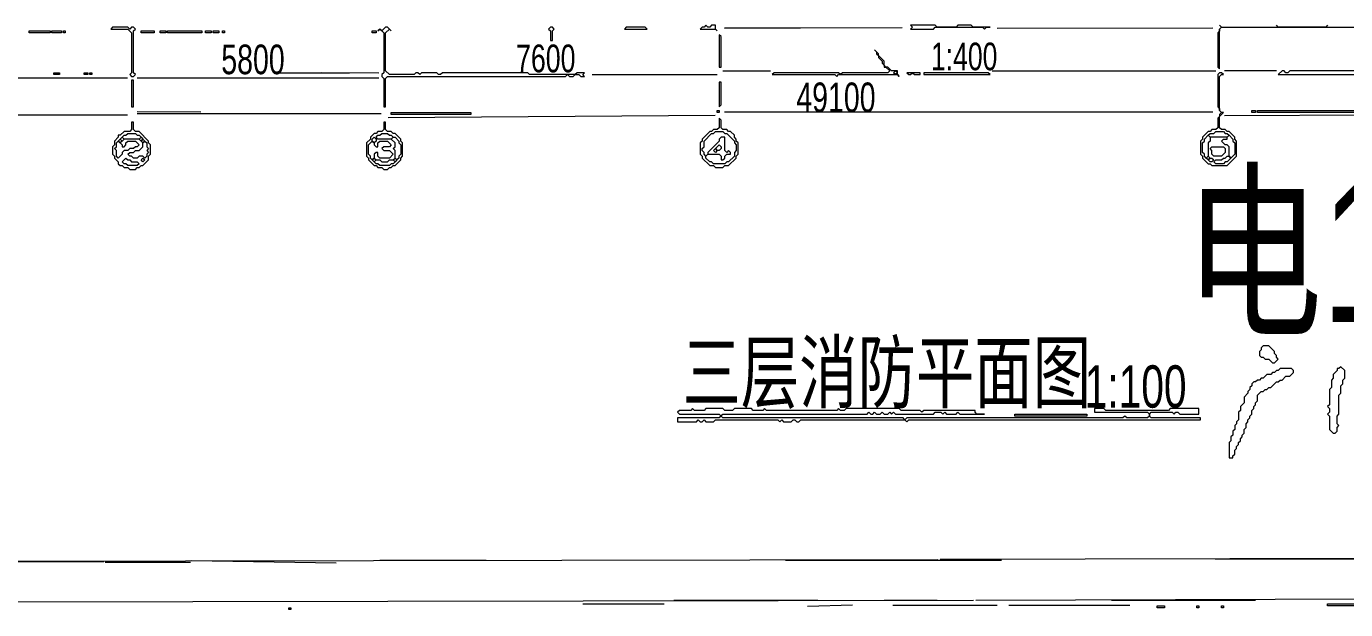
# Model space of a CAD drawing. Extents: x 10 to 1970, y 11 to 1392.
# Drawn here: x 524 to 1220, y 15 to 322 of the extents above; entities that cross this region are included whole.
import ezdxf

# ---------------------------------------------------------------- set-up
doc = ezdxf.new("R2010")
doc.units = 0
for name, color, linetype, lineweight in [('OCR_TEXT', 6, 'Continuous', 0), ('TRACE_STRAIGHT', 5, 'Continuous', 0), ('TRACE_TEXT_SYMBOL', 6, 'Continuous', 0)]:
    doc.layers.add(name, color=color, linetype=linetype, lineweight=lineweight)
doc.styles.add('wqy-unicode', font='wqy-unicode.lff')

msp = doc.modelspace()

# ---------------------------------------------------------------- linework, layer by layer
at = {"layer": 'TRACE_STRAIGHT', "color": 5}
for p, q in [((891.87, 321.49), (931.87, 321.57)), ((891.88, 321.7), (985.63, 321.86)), ((1035.62, 321.44), (1149.37, 321.62)), ((501.87, 295.3), (576.87, 295.32)), ((581.88, 295.29), (709.38, 295.31)), ((656, 298), (694, 298)), ((679.36, 298.06), (709.38, 297.91)), ((822, 297), (888, 297)), ((891, 299), (916, 299)), ((1033, 299), (1151, 299)), ((1155.62, 299.15), (1183.12, 299.15)), ((445.63, 275.73), (576.88, 275.81)), ((581.87, 277.53), (615.62, 277.32)), ((581.87, 276.41), (710.62, 276.48)), ((714.38, 274.45), (886.88, 275.61)), ((891.88, 277.46), (1149.38, 277.45)), ((1155.62, 275.37), (1326.88, 276.34)), ((1005.62, 41.58), (1531.87, 42.77)), ((68.13, 39.46), (564.38, 40.27)), ((314.37, 40.1), (1004.37, 41.44)), ((565, 40), (610, 40)), ((610.58, 40.8), (686.85, 39.68)), ((710, 41), (766, 41)), ((924, 41), (1038, 41)), ((1150.63, 41.73), (1308.13, 41.74)), ((1024.38, 19.96), (1390.63, 21.08)), ((255.62, 18.52), (1023.13, 20.02)), ((817, 18), (860, 18)), ((865, 20), (941, 20)), ((935.58, 16.74), (959.38, 17.47)), ((976, 20), (1004, 20)), ((980.62, 17.28), (1035.63, 17.32)), ((1041.87, 17.31), (1105.63, 17.29)), ((1096, 20), (1172, 20))]:
    msp.add_line(p, q, dxfattribs=at)
at = {"layer": 'TRACE_TEXT_SYMBOL', "color": 6}
for points in [[(569, 322), (568, 321), (577, 321), (579, 319), (579, 298), (578, 297), (579, 296), (580, 296), (581, 297), (580, 298), (580, 320), (581, 321), (580, 322), (579, 322), (578, 321), (577, 322)], [(713, 322), (711, 320), (710, 321), (709, 320), (710, 321), (712, 319), (712, 298), (711, 297), (711, 296), (712, 295), (712, 280), (713, 280), (713, 295), (714, 296), (808, 296), (809, 297), (810, 296), (812, 296), (813, 297), (815, 297), (816, 296), (818, 296), (817, 297), (818, 298), (814, 298), (813, 297), (789, 297), (788, 298), (743, 298), (742, 297), (741, 297), (740, 298), (732, 298), (731, 297), (730, 298), (729, 298), (728, 297), (715, 297), (713, 299), (713, 319), (715, 321), (716, 320), (714, 322)], [(800, 322), (799, 321), (800, 320), (800, 315), (801, 315), (801, 320), (802, 321), (801, 322)], [(840, 322), (839, 321), (851, 321), (850, 322)], [(882, 323), (881, 322), (880, 322), (879, 321), (887, 321), (888, 320), (887, 321), (887, 323), (885, 323), (884, 322), (883, 322)], [(990, 323), (991, 322), (990, 321), (1002, 321), (1003, 322), (1028, 322), (1029, 321), (1030, 322), (1032, 322), (1023, 322), (1022, 323), (1015, 323), (1014, 322), (1004, 322), (1003, 323)], [(525, 320), (536, 320), (536, 319), (525, 319)], [(537, 320), (542, 320), (542, 319), (537, 319)], [(543, 320), (544, 320), (544, 319), (543, 319)], [(584, 320), (591, 320), (591, 319), (584, 319)], [(594, 320), (597, 320), (597, 319), (594, 319)], [(598, 320), (616, 320), (616, 319), (598, 319)], [(618, 320), (621, 320), (621, 319), (618, 319)], [(622, 320), (625, 320), (625, 319), (622, 319)], [(627, 320), (628, 320), (628, 319), (627, 319)], [(706, 320), (708, 320), (708, 319), (706, 319)], [(889, 318), (889, 301), (890, 301), (890, 317)], [(971, 310), (972, 309), (972, 308), (973, 307), (973, 306), (975, 304), (975, 303), (976, 302), (976, 301), (977, 301), (979, 299), (978, 298), (954, 298), (953, 297), (952, 298), (918, 298), (917, 297), (950, 297), (951, 296), (952, 297), (983, 297), (984, 296), (983, 297), (983, 299), (980, 299), (978, 301), (977, 301), (976, 302), (976, 304), (973, 307), (973, 308)], [(538, 298), (541, 298), (541, 297), (538, 297)], [(554, 298), (556, 298), (556, 297), (554, 297)], [(557, 298), (558, 298), (558, 297), (557, 297)], [(579, 294), (579, 280), (580, 280), (580, 294)], [(889, 293), (889, 280), (890, 281), (890, 293)], [(981, 298), (982, 299), (983, 298), (982, 297)], [(988, 298), (989, 297), (990, 297), (991, 298), (992, 297), (995, 297), (995, 298)], [(997, 298), (997, 297), (1032, 297), (1031, 298)], [(1153, 298), (1152, 297), (1152, 280), (1153, 279), (1153, 278), (1154, 277), (1153, 276), (1153, 275), (1152, 274), (1152, 269), (1151, 268), (1149, 268), (1148, 267), (1147, 267), (1144, 264), (1144, 263), (1143, 262), (1143, 255), (1144, 254), (1144, 253), (1147, 250), (1148, 250), (1149, 249), (1157, 249), (1162, 254), (1162, 262), (1161, 263), (1161, 264), (1158, 267), (1157, 267), (1156, 268), (1154, 268), (1153, 269), (1153, 275), (1155, 277), (1154, 277), (1153, 278), (1153, 296), (1154, 297), (1155, 297), (1154, 298)], [(1186, 299), (1184, 297), (1274, 297), (1273, 298), (1273, 299), (1271, 299), (1270, 298), (1268, 298), (1267, 299), (1266, 298), (1265, 298), (1264, 299), (1261, 299), (1260, 298), (1259, 298), (1258, 299), (1254, 299), (1253, 298), (1229, 298), (1228, 299), (1190, 299), (1189, 298), (1188, 298), (1187, 299)], [(579, 272), (579, 268), (578, 267), (575, 267), (573, 265), (572, 265), (572, 264), (570, 262), (570, 260), (569, 259), (569, 255), (570, 254), (570, 253), (572, 251), (572, 250), (573, 249), (574, 249), (575, 248), (577, 248), (578, 247), (581, 247), (582, 248), (583, 248), (584, 249), (585, 249), (588, 252), (588, 254), (589, 255), (589, 260), (588, 261), (588, 262), (583, 267), (581, 267), (580, 268), (580, 272)], [(712, 272), (712, 268), (711, 267), (709, 267), (708, 266), (707, 266), (705, 264), (705, 263), (703, 261), (703, 254), (704, 253), (704, 252), (707, 249), (708, 249), (709, 248), (711, 248), (712, 247), (714, 247), (715, 248), (716, 248), (717, 249), (718, 249), (721, 252), (721, 253), (722, 254), (722, 261), (721, 262), (721, 263), (718, 266), (717, 266), (716, 267), (714, 267), (713, 268), (713, 272)], [(716, 277), (758, 277), (758, 276), (716, 276)], [(889, 274), (889, 269), (888, 268), (886, 268), (885, 267), (884, 267), (880, 263), (880, 262), (879, 261), (879, 255), (880, 254), (880, 253), (884, 249), (886, 249), (887, 248), (891, 248), (892, 249), (894, 249), (898, 253), (898, 254), (899, 255), (899, 261), (898, 262), (898, 263), (897, 264), (897, 265), (895, 267), (894, 267), (893, 268), (891, 268), (890, 269), (890, 273)], [(888, 278), (889, 278), (889, 277), (888, 277)], [(1170, 278), (1172, 278), (1172, 277), (1170, 277)], [(1173, 278), (1242, 278), (1242, 277), (1173, 277)], [(576, 265), (577, 266), (581, 266), (582, 265), (583, 265), (584, 264), (583, 263), (575, 263), (574, 264), (575, 265)], [(710, 265), (711, 266), (714, 266), (715, 265), (716, 265), (717, 264), (716, 263), (709, 263), (708, 264), (709, 265)], [(886, 266), (887, 267), (891, 267), (892, 266), (893, 266), (897, 262), (897, 261), (898, 260), (898, 257), (897, 256), (897, 254), (894, 251), (893, 251), (892, 250), (886, 250), (885, 251), (884, 251), (882, 253), (882, 254), (883, 255), (889, 255), (890, 254), (890, 252), (891, 252), (892, 253), (892, 254), (893, 255), (895, 255), (895, 256), (894, 257), (893, 256), (892, 257), (892, 264), (890, 264), (889, 263), (889, 262), (883, 256), (883, 255), (882, 254), (881, 255), (881, 256), (880, 257), (880, 258), (881, 259), (881, 262), (885, 266)], [(1147, 265), (1148, 264), (1148, 262), (1147, 261), (1147, 254), (1146, 253), (1145, 254), (1145, 255), (1144, 256), (1144, 261), (1145, 262), (1145, 263)], [(1150, 266), (1151, 267), (1155, 267), (1156, 266), (1157, 266), (1158, 265), (1157, 264), (1148, 264), (1147, 265), (1148, 266)], [(1157, 264), (1158, 265), (1160, 263), (1160, 262), (1161, 261), (1161, 255), (1159, 253), (1158, 254), (1158, 259), (1157, 260), (1156, 260), (1154, 262), (1155, 263), (1157, 263)], [(571, 261), (572, 262), (574, 260), (574, 259), (575, 259), (576, 260), (576, 261), (577, 262), (581, 262), (583, 260), (582, 259), (581, 259), (580, 258), (578, 258), (577, 257), (575, 257), (574, 256), (574, 255), (572, 253), (571, 254), (571, 257), (570, 258), (571, 259)], [(572, 262), (573, 263), (574, 262), (573, 261)], [(573, 263), (574, 264), (575, 263), (574, 262)], [(585, 261), (586, 262), (587, 261), (587, 259), (588, 258), (587, 257), (588, 256), (587, 255), (587, 254), (586, 253), (585, 254), (583, 254), (582, 253), (580, 253), (579, 254), (578, 254), (577, 255), (578, 256), (580, 256), (581, 257), (583, 257), (585, 259)], [(583, 263), (584, 264), (585, 263), (584, 262)], [(584, 262), (585, 263), (586, 262), (585, 261)], [(706, 262), (707, 261), (707, 260), (708, 259), (709, 259), (709, 261), (710, 262), (714, 262), (716, 260), (715, 259), (712, 259), (711, 258), (712, 257), (715, 257), (717, 255), (715, 253), (710, 253), (709, 254), (709, 256), (708, 256), (707, 255), (707, 253), (706, 252), (705, 253), (705, 254), (704, 255), (704, 260)], [(706, 263), (707, 264), (708, 263), (708, 262), (707, 261), (706, 262)], [(716, 263), (717, 264), (718, 264), (720, 262), (720, 261), (721, 260), (721, 255), (720, 254), (720, 253), (719, 252), (718, 253), (718, 257), (717, 258), (718, 259), (718, 261)], [(886, 257), (887, 258), (888, 257), (887, 256)], [(889, 260), (890, 259), (890, 258), (889, 257), (888, 257), (887, 258)], [(1148, 258), (1149, 259), (1155, 259), (1156, 258), (1156, 256), (1154, 254), (1150, 254), (1149, 255), (1149, 257)], [(576, 253), (577, 252), (578, 252), (579, 251), (582, 251), (583, 250), (582, 249), (577, 249), (576, 250), (575, 250), (574, 251)], [(584, 252), (585, 253), (586, 252), (585, 251)], [(706, 252), (707, 253), (708, 252), (707, 251)], [(707, 251), (708, 252), (710, 252), (711, 251), (714, 251), (715, 252), (717, 252), (718, 251), (717, 250), (716, 250), (715, 249), (710, 249), (709, 250), (708, 250)], [(717, 252), (718, 253), (719, 252), (718, 251)], [(1146, 253), (1147, 254), (1148, 253), (1147, 252)], [(1147, 252), (1148, 253), (1149, 253), (1150, 252), (1149, 251), (1148, 251)], [(1156, 253), (1157, 254), (1158, 254), (1159, 253), (1157, 251), (1156, 251), (1155, 250), (1151, 250), (1150, 251), (1151, 252), (1154, 252), (1155, 253)], [(1176, 154), (1175, 153), (1175, 152), (1174, 151), (1174, 149), (1175, 148), (1176, 148), (1177, 147), (1179, 147), (1181, 145), (1182, 145), (1184, 147), (1183, 148), (1183, 149), (1182, 150), (1182, 151), (1179, 154)], [(1217, 143), (1216, 142), (1215, 142), (1215, 141), (1213, 139), (1213, 137), (1212, 136), (1212, 132), (1211, 131), (1211, 123), (1210, 122), (1211, 121), (1211, 119), (1210, 118), (1211, 117), (1211, 110), (1213, 108), (1214, 108), (1215, 109), (1215, 111), (1216, 112), (1215, 113), (1215, 117), (1216, 118), (1216, 128), (1217, 129), (1217, 133), (1218, 134), (1218, 136), (1219, 137), (1219, 141)], [(1045, 118), (1083, 118), (1083, 117), (1045, 117)], [(662, 16), (663, 16), (663, 15), (662, 15)], [(1120, 17), (1124, 17), (1124, 16), (1120, 16)], [(1141, 17), (1142, 17), (1142, 16), (1141, 16)], [(1154, 17), (1155, 17), (1155, 16), (1154, 16)], [(1210, 18), (1249, 18), (1249, 17), (1210, 17)]]:
    msp.add_lwpolyline(points, close=True, dxfattribs=at)
for points in [[(1153, 323), (1154, 322), (1153, 321), (1153, 320), (1152, 319), (1152, 301), (1153, 300), (1153, 321), (1154, 322), (1238, 322)], [(1210, 323), (1209, 322), (1184, 322), (1183, 323)], [(1185, 142), (1184, 141), (1183, 141), (1182, 140), (1181, 140), (1180, 139), (1178, 139), (1176, 137), (1175, 137), (1174, 136), (1173, 136), (1172, 135), (1171, 135), (1170, 134), (1170, 133), (1169, 132), (1169, 131), (1168, 130), (1168, 129), (1166, 127), (1166, 124), (1164, 122), (1164, 120), (1163, 119), (1163, 115), (1162, 114), (1162, 113), (1161, 112), (1161, 110), (1160, 109), (1160, 107), (1159, 106), (1159, 104), (1158, 103), (1158, 95), (1160, 95), (1160, 96), (1161, 97), (1161, 99), (1162, 100), (1162, 101), (1163, 102), (1163, 103), (1164, 104), (1164, 105), (1165, 106), (1165, 107), (1166, 108), (1166, 110), (1167, 111), (1167, 113), (1168, 114), (1168, 115), (1169, 116), (1169, 117), (1170, 118), (1170, 120), (1171, 121), (1171, 122), (1172, 123), (1172, 124), (1173, 125), (1173, 128), (1175, 130)], [(1175, 130), (1176, 130), (1177, 131), (1178, 131), (1179, 132), (1180, 132), (1183, 135), (1184, 135), (1185, 136), (1186, 136), (1188, 138), (1190, 138), (1192, 140), (1192, 141), (1191, 142), (1185, 142)], [(875, 121), (874, 120), (868, 120), (867, 119), (868, 118), (889, 118), (890, 117), (889, 116), (867, 116), (867, 114), (877, 114), (878, 115), (879, 114), (880, 114), (881, 115), (882, 114), (886, 114), (887, 115), (920, 115), (921, 114), (922, 115), (923, 114), (927, 114), (928, 115), (929, 115), (930, 114), (931, 114), (932, 115), (987, 115), (988, 114), (989, 115), (1143, 115), (1143, 116), (1117, 116), (1116, 117), (1116, 118), (1117, 119), (1128, 119), (1129, 118), (1130, 119), (1131, 119), (1132, 118), (1142, 118), (1142, 121), (1127, 121), (1126, 120), (1093, 120), (1092, 121), (1087, 121), (1087, 119), (1115, 119), (1116, 118), (1116, 117), (1115, 116), (1104, 116), (1103, 117), (1102, 116), (988, 116), (987, 115), (986, 116), (891, 116), (890, 117), (891, 118), (967, 118)], [(967, 118), (968, 119), (969, 118), (970, 118), (971, 119), (972, 118), (974, 118), (975, 119), (976, 118), (978, 118), (979, 119), (980, 118), (981, 119), (982, 118), (1002, 118), (1003, 119), (1006, 119), (1007, 118), (1008, 119), (1009, 118), (1014, 118), (1015, 119), (1016, 118), (1029, 118), (1025, 118), (1024, 119), (1024, 120), (997, 120), (996, 119), (995, 120), (985, 120), (984, 121), (956, 121), (955, 120), (953, 120), (952, 121), (951, 120), (914, 120), (913, 121), (912, 120), (907, 120), (906, 121), (897, 121), (896, 120), (892, 120), (891, 121), (882, 121), (881, 120), (876, 120), (875, 121)]]:
    msp.add_lwpolyline(points, dxfattribs=at)

# ---------------------------------------------------------------- texts
at = {"layer": 'OCR_TEXT', "color": 6, "style": 'wqy-unicode', "width": 0.72}
for s, height, p in [('1:400', 14.547, (1000.74, 299.29)), ('5800', 15.618, (626.33, 297.21)), ('7600', 14.642, (781.83, 298.2)), ('49100', 15.618, (929.69, 277.21)), ('电194', 73.917, (1134.6, 166.64)), ('三层消防平面图', 31.359, (869.63, 124.46)), ('1:100', 22.306, (1081.84, 121.45))]:
    msp.add_text(s, height=height, dxfattribs=at).set_placement(p)

doc.saveas('drawing.dxf')
